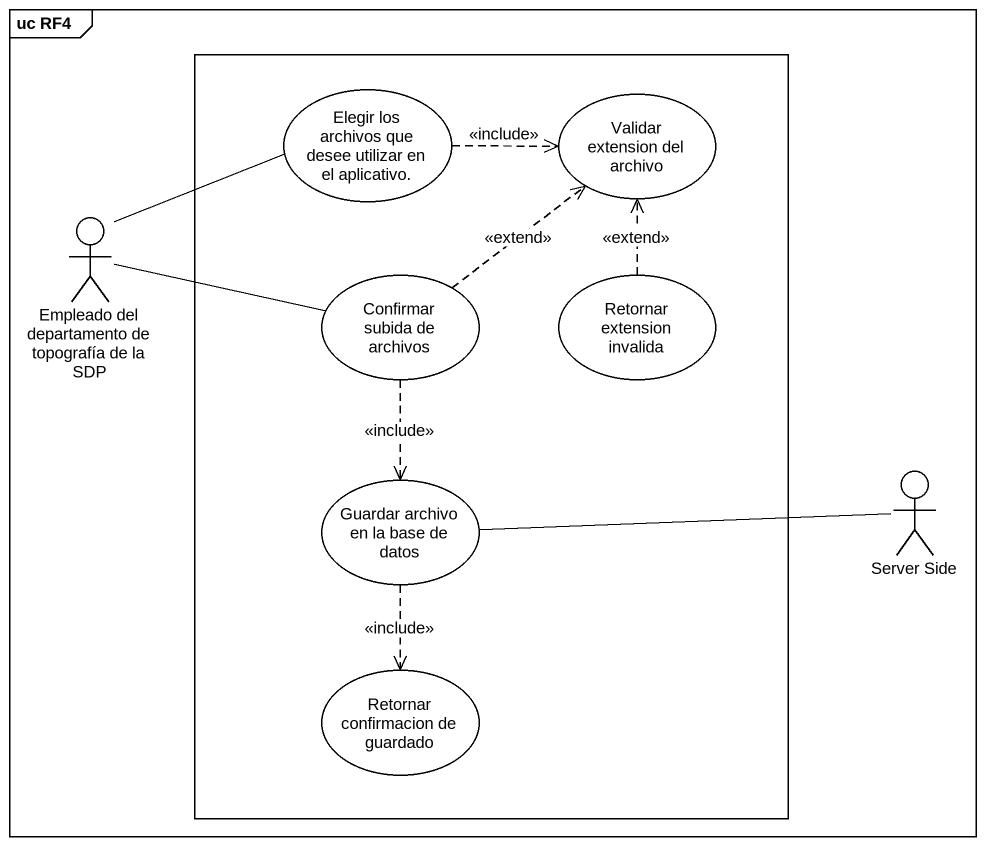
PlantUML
@startuml
mainframe uc RF4
rectangle " " as rectangle1 {
  usecase "Elegir los archivos que desee utilizar en el aplicativo." as Elegir_los_archivos_que
  usecase "Validar extension del archivo" as Validar_extension_del
  usecase "Confirmar subida de archivos" as Confirmar_subida_de_archivos
  usecase "Retornar extension invalida" as Retornar_extension_invalida
  usecase "Guardar archivo en la base de datos" as Guardar_archivo_en_la_base
  usecase "Retornar confirmacion de guardado" as Retornar_confirmacion_de
}
actor "Empleado del departamento de topografía de la SDP" as Empleado_del_departamento
actor "Server Side" as Server_Side
Elegir_los_archivos_que .right.> Validar_extension_del : <<include>>
Empleado_del_departamento -right- Elegir_los_archivos_que
Empleado_del_departamento -right- Confirmar_subida_de_archivos
Confirmar_subida_de_archivos .up.> Validar_extension_del : <<extend>>
Confirmar_subida_de_archivos ..> Guardar_archivo_en_la_base : <<include>>
Retornar_extension_invalida .up.> Validar_extension_del : <<extend>>
Guardar_archivo_en_la_base ..> Retornar_confirmacion_de : <<include>>
Server_Side -left- Guardar_archivo_en_la_base
@enduml
